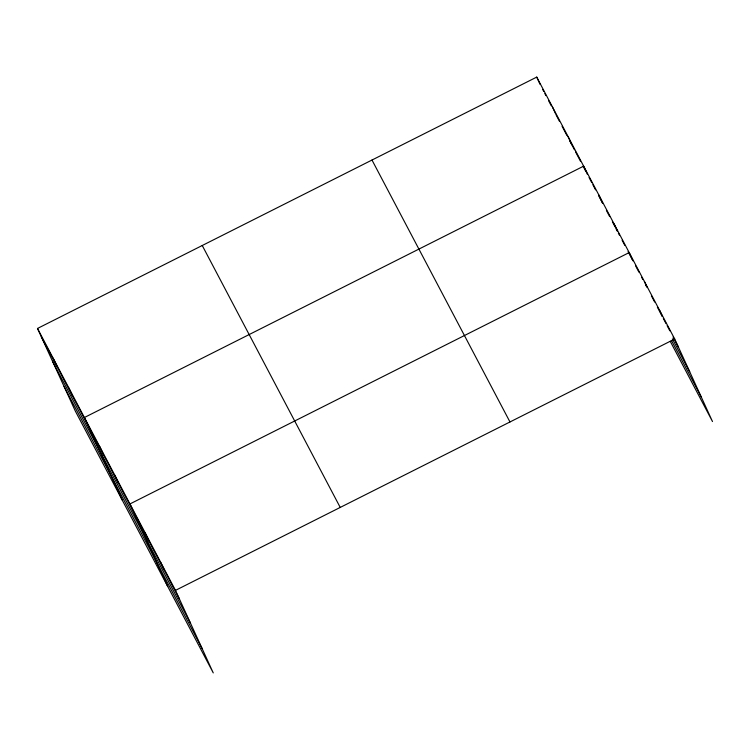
<?xml version="1.0" encoding="UTF-8"?>
<svg xmlns="http://www.w3.org/2000/svg" width="750" height="750" viewBox="0 0 750 750"><rect width="100%" height="100%" fill="white"/><g stroke="black" fill="none" stroke-linecap="round" stroke-linejoin="round"><path stroke-width="1.12" d="M37.5 328.453L175.481 590.372L213.262 672.909L75.281 410.981L37.5 328.453L536.737 77.091L674.719 339.019L712.5 421.547L670.219 341.288M175.481 590.372L674.719 339.019M542.681 89.466L543.759 91.509M544.837 93.562L545.916 95.606M548.616 100.725L551.306 105.844M556.163 115.059L559.397 121.2M562.087 126.319L566.944 135.525M569.644 140.644L574.491 149.859M575.569 151.903L580.425 161.119M583.125 166.237L585.816 171.356M589.059 177.506L591.769 182.653M592.856 184.716L595.566 189.863M598.819 196.031L602.616 203.231L598.828 194.963M606.413 210.441L609.666 216.609M612.375 221.756L615.084 226.903M616.163 228.956L617.25 231.019M618.337 233.072L619.416 235.134M622.125 240.281L624.844 245.419M628.088 251.597L632.972 260.859L629.184 252.581L129.947 503.944L167.728 586.472M635.681 265.997L638.934 272.175M641.644 277.322L642.731 279.375M645.441 284.522L646.519 286.584M651.403 295.837L654.656 302.016M657.366 307.162L662.241 316.425M663.328 318.478L666.038 323.625M667.125 325.678L669.834 330.825M673.088 337.003L678.506 347.288M672.375 338.869L689.719 371.794M671.466 340.444L701.278 397.041M371.991 160.041L509.972 421.959M202.247 245.503L340.228 507.431M41.288 336.731L179.269 598.65M52.509 361.238L190.491 623.156M64.069 386.484L202.05 648.403M659.541 310.2L662.381 316.406M644.363 281.391L647.203 287.597M614.006 223.772L617.316 231.009M587.438 174.422L583.65 166.144L84.413 417.506L122.203 500.034M568.013 136.463L571.8 144.741M552.375 106.781L555.684 114.019M536.737 77.091L540.047 84.337M160.303 561.562L164.091 569.841M145.125 532.753L148.912 541.031M114.769 475.134L118.556 483.403M99.591 446.325L103.378 454.594M68.775 387.825L72.562 396.103M53.138 358.144L56.925 366.412"/></g></svg>
